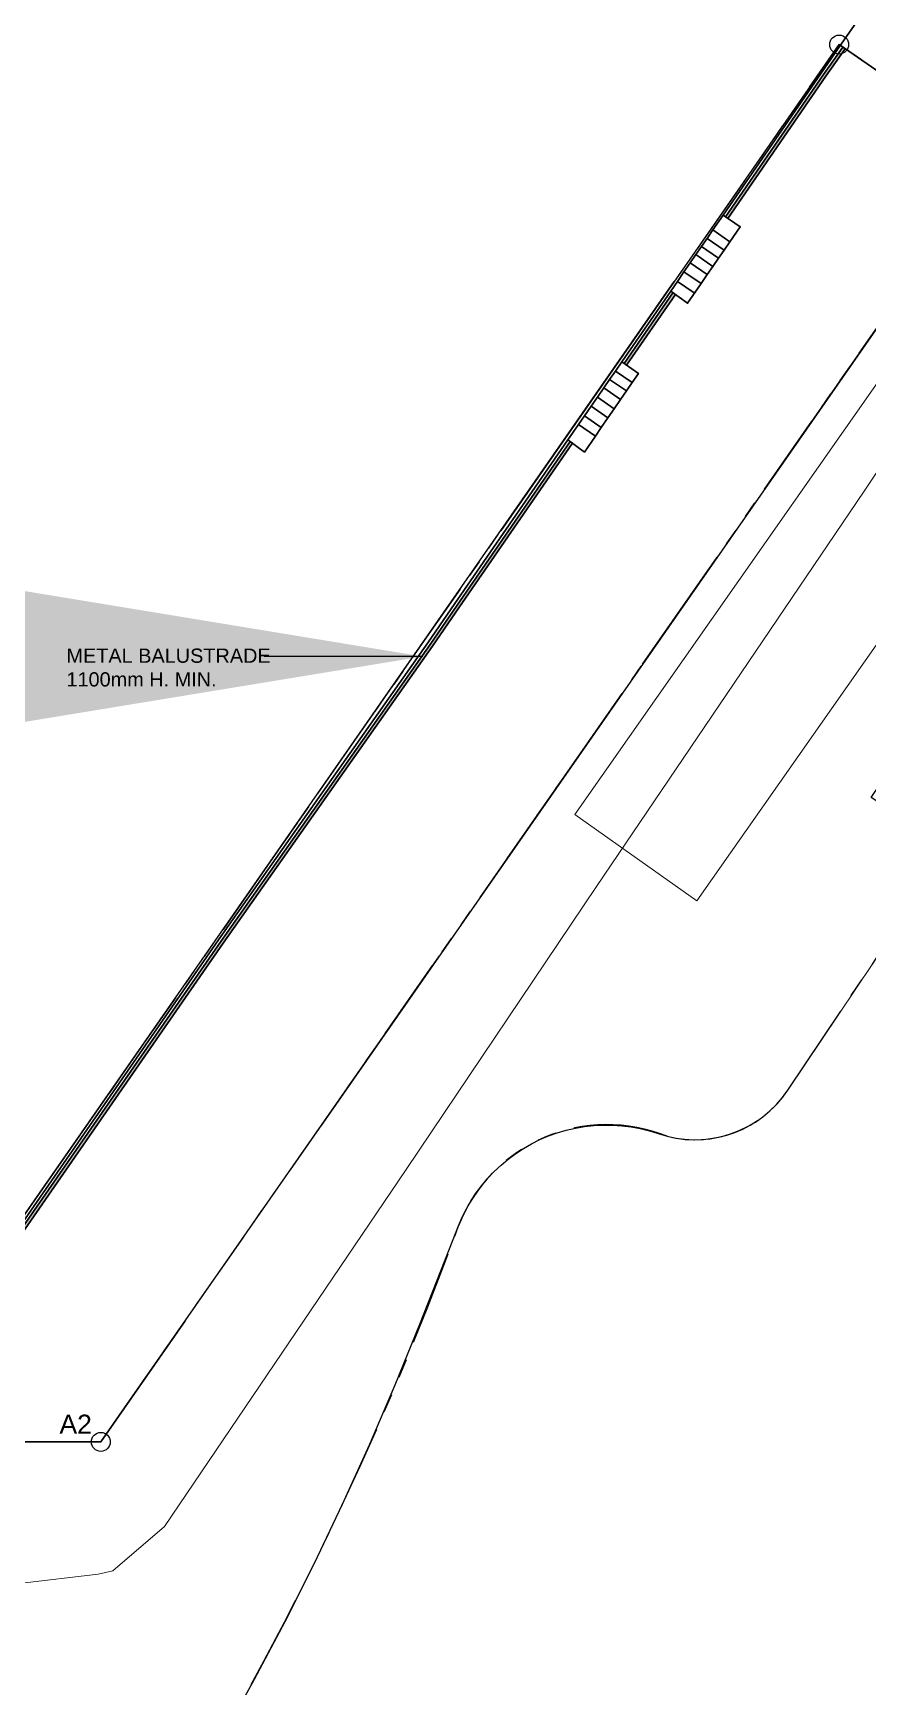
# Model space of a CAD drawing. Header units: millimetres. Extents: x 832508 to 836017, y 816085 to 819654.
# Drawn here: x 834243.8 to 834331.8, y 818226.2 to 818400.7 of the extents above; entities that cross this region are included whole.
import ezdxf

# ---------------------------------------------------------------- set-up
doc = ezdxf.new("R2010")
doc.units = ezdxf.units.MM
doc.header["$LTSCALE"] = 10
doc.linetypes.add('HIDDEN', pattern=[9.525, 6.35, -3.175])
doc.linetypes.add('PHANTOM', pattern=[2.5, 1.25, -0.25, 0.25, -0.25, 0.25, -0.25])
for name, color, linetype in [('+C228', 228, 'Continuous'), ('BLOCK PLAN BOUNDARY(OFF)', 7, 'Continuous'), ('DLN030_2', 1, 'Continuous'), ('DLN040__', 7, 'Continuous'), ('DLN910(1-500)', 7, 'Continuous'), ('DLN914(1-500)', 3, 'PHANTOM'), ('DLN956', 4, 'Continuous'), ('DLN956__', 4, 'Continuous'), ('FENCE', 6, 'FENCELINE3')]:
    doc.layers.add(name, color=color, linetype=linetype)
doc.layers.add('DLN_140', color=1, linetype='Continuous', lineweight=5)
doc.layers.add('DW-TITLE', color=7, linetype='Continuous', lineweight=0)
doc.styles.get("Standard").update_dxf_attribs({"font": 'arial.ttf'})
doc.styles.add('SWIS721 LT', font='swiss.ttf')
doc.linetypes.add('B1_BDYF', pattern='A,2.5,-0.5,[130,ltypeshp.shx,S=0.5,R=0,X=0,Y=0],-0.5', length=3.5)
doc.linetypes.add('FENCELINE3', pattern='A,1.25,-0.25,[130,ltypeshp.shx,S=0.125,R=0,X=0,Y=0],-0.25', length=1.75)
doc.dimstyles.new('ISO-25', dxfattribs={"dimtxt": 2.5, "dimasz": 2.5, "dimexe": 1.25, "dimexo": 0.625, "dimtad": 1, "dimdec": 3, "dimdsep": 46, "dimtxsty": 'Standard', "dimcen": 2.5, "dimadec": 4, "dimazin": 0, "dimtfac": 1, "dimtdec": 3, "dimtmove": 2, "dimatfit": 3, "dimfxl": 0, "dimarcsym": 0})

# ---------------------------------------------------------------- blocks, each defined once
blk = doc.blocks.new('seawall')
at = {"layer": 'DLN956', "linetype": 'Continuous', "lineweight": 30}
for p, q in [((834314.88, 818379.05), (834316.68, 818377.81)), ((834315.5, 818379.94), (834317.29, 818378.7)), ((834313.7, 818377.34), (834315.5, 818376.1)), ((834314.31, 818378.21), (834316.1, 818376.98)), ((834312.45, 818375.52), (834314.25, 818374.28)), ((834313.11, 818376.47), (834314.9, 818375.24)), ((834311.75, 818374.51), (834313.52, 818373.29)), ((834305.22, 818365.05), (834306.98, 818363.84)), ((834303.99, 818363.27), (834305.75, 818362.05)), ((834304.61, 818364.17), (834306.37, 818362.96)), ((834302.66, 818361.34), (834304.43, 818360.13)), ((834303.31, 818362.29), (834305.08, 818361.07)), ((834301.33, 818359.42), (834303.1, 818358.2)), ((834301.96, 818360.33), (834303.73, 818359.11))]:
    blk.add_line(p, q, dxfattribs=at)
at = {"layer": 'DLN956', "linetype": 'Continuous', "lineweight": 30, "flags": 128}
for points in [[(834329.36, 818400), (834352.19, 818432.83), (834367.89, 818455.4), (834416.83, 818525.39)], [(834316.57, 818381.49), (834318.38, 818380.28), (834317.29, 818378.7), (834316.68, 818377.81), (834316.1, 818376.98), (834315.5, 818376.1), (834314.9, 818375.24), (834314.25, 818374.28), (834312.82, 818372.21), (834311.05, 818373.5)], [(834305.9, 818366.03), (834307.64, 818364.8), (834306.98, 818363.84), (834306.37, 818362.96), (834305.75, 818362.05), (834305.08, 818361.07), (834304.43, 818360.13), (834303.73, 818359.11), (834303.1, 818358.2)], [(834303.1, 818358.2), (834301.95, 818356.51), (834300.21, 818357.8)]]:
    blk.add_lwpolyline(points, dxfattribs=at)
at = {"layer": 'DLN956__', "color": 1, "linetype": 'Continuous', "lineweight": 30, "flags": 128}
for points in [[(834301.33, 818359.42), (834301.96, 818360.33), (834302.66, 818361.34), (834303.31, 818362.29), (834303.99, 818363.27), (834304.61, 818364.17), (834305.22, 818365.05), (834305.9, 818366.03), (834311.05, 818373.5), (834311.75, 818374.51), (834312.45, 818375.52), (834313.11, 818376.47), (834313.7, 818377.34), (834314.31, 818378.21), (834314.88, 818379.05), (834315.5, 818379.94), (834316.57, 818381.49), (834326.93, 818396.5), (834329.36, 818400)], [(834238.18, 818272.04), (834240.49, 818272.05), (834263.36, 818305.02), (834285.43, 818336.38), (834287.9, 818339.97), (834300.21, 818357.8), (834301.33, 818359.42)]]:
    blk.add_lwpolyline(points, dxfattribs=at)
at = {"layer": 'DLN956__', "color": 6, "linetype": 'Continuous', "lineweight": 30, "flags": 128}
for points in [[(834316.82, 818381.32), (834327.18, 818396.33), (834329.2, 818399.24)], [(834317.07, 818381.16), (834327.42, 818396.16), (834329.45, 818399.07)], [(834306.14, 818365.86), (834306.14, 818365.86), (834311.29, 818373.32)], [(834306.39, 818365.69), (834306.39, 818365.69), (834311.54, 818373.14)], [(834300.45, 818357.62), (834288.15, 818339.79), (834285.68, 818336.21), (834263.61, 818304.85), (834240.65, 818271.75), (834238.18, 818271.74), (834170.01, 818271.53), (834150, 818271.53), (834093.76, 818271.52)], [(834300.69, 818357.44), (834288.4, 818339.62), (834285.92, 818336.04), (834263.85, 818304.68), (834240.8, 818271.45), (834238.18, 818271.44), (834170.01, 818271.23), (834150, 818271.23), (834093.76, 818271.22)]]:
    blk.add_lwpolyline(points, dxfattribs=at)
blk = doc.blocks.new('Key_Plan')
at = {"layer": 'DW-TITLE', "flags": 128}
blk.add_lwpolyline([(1.138, -0.788), (-1.544, -4.615), (-0.792, -5.147), (1.89, -1.32), (1.138, -0.788)], close=True, dxfattribs=at)

msp = doc.modelspace()

# ---------------------------------------------------------------- hatches: boundary and pattern name
at = {"layer": '+C228'}
h = msp.add_hatch(color=256, dxfattribs=at)
h.dxf.hatch_style = 1
h.paths.add_polyline_path([(834329.4466, 818399.0683), (834327.4229, 818396.1583), (834317.0683, 818381.1581), (834316.8189, 818381.3248), (834327.1763, 818396.3291), (834329.1999, 818399.2391)])
h = msp.add_hatch(color=256, dxfattribs=at)
h.dxf.hatch_style = 1
h.paths.add_polyline_path([(834311.2932, 818373.3201), (834311.5361, 818373.1439), (834306.3917, 818365.6914), (834306.1448, 818365.8618)])
h = msp.add_hatch(color=256, dxfattribs=at)
h.dxf.hatch_style = 1
h.paths.add_polyline_path([(834300.4535, 818357.6171), (834288.1508, 818339.7947), (834285.6758, 818336.2093), (834263.6053, 818304.8477), (834240.6456, 818271.7513), (834238.1789, 818271.7435), (834170.0122, 818271.5301), (834150, 818271.5275), (834093.7615, 818271.5203), (834008.1861, 818271.6471), (834008.1819, 818269.0538), (834011.2263, 818265.2481), (834011.1226, 818262.7452), (834013.3243, 818257.1935), (834011.4812, 818249.939), (834010.1275, 818232.6213), (834010.0232, 818226.3754), (834010.0438, 818226.0902), (834010.0668, 818225.7923), (834010.091, 818225.4941), (834010.1161, 818225.1956), (834010.1418, 818224.8967), (834010.1677, 818224.5977), (834010.1935, 818224.2982), (834010.2189, 818223.9984), (834010.2436, 818223.6983), (834010.2673, 818223.3979), (834010.2895, 818223.0971), (834010.3101, 818222.7959), (834010.3287, 818222.4944), (834010.3448, 818222.1925), (834010.3583, 818221.8902), (834010.3688, 818221.5876), (834010.376, 818221.2851), (834010.3805, 818220.9833), (834010.3834, 818220.6819), (834010.3846, 818220.3803), (834010.3842, 818220.0786), (834010.3822, 818219.7768), (834010.3785, 818219.4749), (834010.3732, 818219.173), (834010.3663, 818218.8711), (834010.3578, 818218.5693), (834010.3476, 818218.2675), (834010.3358, 818217.9657), (834010.3223, 818217.6641), (834010.3073, 818217.3626), (834010.2906, 818217.0613), (834010.2722, 818216.7601), (834010.2523, 818216.4592), (834010.2307, 818216.1585), (834010.2075, 818215.858), (834010.1826, 818215.5575), (834010.1557, 818215.257), (834010.127, 818214.9565), (834010.0964, 818214.6561), (834010.064, 818214.3558), (834010.0297, 818214.0556), (834009.9937, 818213.7557), (834009.9558, 818213.4559), (834009.9161, 818213.1563), (834009.8746, 818212.857), (834009.8314, 818212.558), (834009.7864, 818212.2593), (834009.7397, 818211.961), (834009.6913, 818211.663), (834009.6411, 818211.3655), (834009.5893, 818211.0684), (834009.5359, 818210.7726), (834009.4824, 818210.4774), (834009.4295, 818210.1814), (834009.3766, 818209.8844), (834009.3232, 818209.5864), (834009.2688, 818209.2876), (834009.2129, 818208.9885), (834009.155, 818208.6892), (834009.0945, 818208.3901), (834009.031, 818208.0915), (834008.9638, 818207.7936), (834008.8926, 818207.4967), (834008.8167, 818207.2012), (834008.7356, 818206.9072), (834008.6488, 818206.615), (834008.5558, 818206.3251), (834008.456, 818206.0375), (834008.3484, 818205.7517), (834008.2299, 818205.4676), (834008.0995, 818205.1872), (834007.9586, 818204.9114), (834007.8084, 818204.6403), (834007.6499, 818204.3736), (834007.4841, 818204.1113), (834007.3119, 818203.8533), (834007.1344, 818203.5994), (834006.9525, 818203.3495), (834006.7673, 818203.1036), (834006.5796, 818202.8616), (834006.3906, 818202.6234), (834006.2009, 818202.3887), (834006.0099, 818202.1557), (834005.8174, 818201.9241), (834005.6235, 818201.6936), (834005.4283, 818201.4643), (834005.2319, 818201.2361), (834005.0343, 818201.0089), (834004.8357, 818200.7826), (834004.6361, 818200.5571), (834004.4357, 818200.3325), (834004.2345, 818200.1086), (834004.0327, 818199.8853), (834003.8302, 818199.6627), (834003.6273, 818199.4405), (834003.4239, 818199.2188), (834003.2203, 818198.9974), (834003.0165, 818198.7765), (834002.8124, 818198.5556), (834002.6083, 818198.335), (834002.4043, 818198.1144), (834002.2004, 818197.8938), (834001.9968, 818197.6734), (834001.7935, 818197.4527), (834001.5906, 818197.2319), (834001.3882, 818197.0108), (834001.1863, 818196.7894), (834000.9852, 818196.5676), (834000.7848, 818196.3454), (834000.5853, 818196.1226), (834000.3861, 818195.8988), (834000.187, 818195.6747), (833999.9878, 818195.4505), (833999.7886, 818195.2262), (833999.5894, 818195.0019), (833999.3902, 818194.7776), (833999.1911, 818194.5533), (833998.992, 818194.3289), (833998.7929, 818194.1045), (833998.5938, 818193.8801), (833998.3948, 818193.6557), (833998.1957, 818193.4313), (833997.9967, 818193.2069), (833997.7977, 818192.9824), (833997.5987, 818192.7579), (833997.3997, 818192.5334), (833997.2008, 818192.3089), (833997.0018, 818192.0844), (833996.8029, 818191.8599), (833996.604, 818191.6353), (833996.405, 818191.4108), (833996.2061, 818191.1862), (833996.0073, 818190.9616), (833995.8084, 818190.7371), (833995.6095, 818190.5125), (833995.4107, 818190.2879), (833995.2118, 818190.0632), (833995.013, 818189.8386), (833994.8141, 818189.614), (833994.6153, 818189.3894), (833994.4165, 818189.1647), (833994.2177, 818188.9401), (833994.0188, 818188.7154), (833993.82, 818188.4908), (833993.6212, 818188.2661), (833993.4224, 818188.0414), (833993.2236, 818187.8168), (833993.0248, 818187.5921), (833992.826, 818187.3674), (833992.6272, 818187.1427), (833992.4284, 818186.9181), (833992.2296, 818186.6934), (833992.0308, 818186.4687), (833991.832, 818186.2441), (833991.6332, 818186.0194), (833991.4344, 818185.7947), (833991.2355, 818185.5701), (833991.0367, 818185.3454), (833990.8379, 818185.1208), (833990.639, 818184.8961), (833990.4402, 818184.6715), (833990.2413, 818184.4468), (833990.0425, 818184.2222), (833989.8436, 818183.9976), (833989.6447, 818183.7729), (833989.4458, 818183.5483), (833989.2469, 818183.3237), (833988.8556, 818182.882), (833984.5697, 818177.4297), (833980.5449, 818171.7799), (833976.7911, 818165.9465), (833973.3168, 818159.9424), (833970.1296, 818153.781), (833967.2368, 818147.4762), (833964.6447, 818141.0418), (833962.3588, 818134.4915), (833960.2891, 818127.6726), (833950.2652, 818085.1279), (833950.1975, 818081.6647), (833950.123, 817999.924), (833950.4404, 817900.001), (833950.599, 817850.063), (833959.9543, 817834.2542), (833969.2181, 817820.9178), (833980.5466, 817806.8718), (833992.8344, 817793.6565), (834006.0183, 817781.3349), (834020.0334, 817769.9677), (834034.8049, 817759.615), (834046.3365, 817753.4172), (834052.3324, 817749.9396), (834068.3747, 817749.5804), (834075.4253, 817755.7801), (834080.5509, 817754.78), (834087.6856, 817752.7242), (834095.2944, 817751.9996), (834102.0818, 817751.2118), (834114.311, 817749.8799), (834129.0764, 817749.0327), (834157.3483, 817749.1685), (834176.4243, 817749.2664), (834207.5331, 817749.462), (834225.5339, 817749.5599), (834251.0651, 817749.5599), (834293.6577, 817750.1881), (834306.7184, 817751.6323), (834314.8141, 817753.4037), (834321.5904, 817754.9981), (834328.3331, 817756.4639), (834333.6475, 817766.4039), (834337.5353, 817773.9801), (834341.724, 817781.41), (834347.9026, 817792.1728), (834353.0874, 817801.2461), (834356.2212, 817806.2202), (834356.2537, 817806.2718), (834356.0323, 817806.4833), (834355.9673, 817806.3802), (834352.8301, 817801.4005), (834347.6423, 817792.3219), (834341.4633, 817781.5584), (834337.2711, 817774.1223), (834333.3818, 817766.5431), (834328.1339, 817756.7276), (834321.5241, 817755.2907), (834314.7477, 817753.6963), (834306.6697, 817751.9287), (834293.639, 817750.4878), (834251.0629, 817749.8599), (834225.5331, 817749.8599), (834207.5312, 817749.762), (834176.4226, 817749.5664), (834157.3469, 817749.4685), (834129.0843, 817749.3327), (834114.3358, 817750.1789), (834102.1153, 817751.5099), (834095.3259, 817752.2979), (834087.7418, 817753.0202), (834080.6213, 817755.0719), (834075.338, 817756.1028), (834068.2645, 817749.883), (834052.4162, 817750.2378), (834046.4828, 817753.6791), (834034.9626, 817759.8708), (834020.2142, 817770.2074), (834006.2155, 817781.5613), (833993.0469, 817793.8685), (833980.7734, 817807.0684), (833969.4584, 817821.0978), (833960.2069, 817834.4164), (833950.8988, 817850.1456), (833950.7404, 817900.0019), (833950.423, 817999.9243), (833950.4975, 818081.6616), (833950.5645, 818085.0902), (833960.5789, 818127.5946), (833962.6441, 818134.3984), (833964.9256, 818140.9363), (833967.5124, 818147.3575), (833970.3994, 818153.6495), (833973.58, 818159.7983), (833977.0472, 818165.7901), (833980.7933, 818171.6116), (833984.8099, 818177.2499), (833989.086, 818182.6897), (833989.4715, 818183.1248), (833989.6704, 818183.3495), (833989.8693, 818183.5741), (833990.0682, 818183.7987), (833990.2671, 818184.0233), (833990.466, 818184.248), (833990.6648, 818184.4726), (833990.8637, 818184.6973), (833991.0625, 818184.9219), (833991.2614, 818185.1466), (833991.4602, 818185.3712), (833991.659, 818185.5959), (833991.8578, 818185.8206), (833992.0566, 818186.0453), (833992.2555, 818186.2699), (833992.4543, 818186.4946), (833992.6531, 818186.7193), (833992.8519, 818186.9439), (833993.0507, 818187.1686), (833993.2495, 818187.3933), (833993.4483, 818187.618), (833993.6471, 818187.8426), (833993.8459, 818188.0673), (833994.0447, 818188.2919), (833994.2435, 818188.5166), (833994.4423, 818188.7412), (833994.6411, 818188.9659), (833994.8399, 818189.1905), (833995.0388, 818189.4151), (833995.2376, 818189.6398), (833995.4364, 818189.8644), (833995.6353, 818190.089), (833995.8341, 818190.3136), (833996.033, 818190.5382), (833996.2319, 818190.7628), (833996.4307, 818190.9873), (833996.6296, 818191.2119), (833996.8285, 818191.4364), (833997.0274, 818191.6609), (833997.2263, 818191.8855), (833997.4253, 818192.11), (833997.6242, 818192.3345), (833997.8232, 818192.5589), (833998.0222, 818192.7834), (833998.2212, 818193.0078), (833998.4202, 818193.2323), (833998.6192, 818193.4567), (833998.8182, 818193.6811), (833999.0173, 818193.9054), (833999.2164, 818194.1298), (833999.4155, 818194.3541), (833999.6146, 818194.5784), (833999.8137, 818194.8027), (834000.0129, 818195.027), (834000.2121, 818195.2512), (834000.4113, 818195.4755), (834000.6103, 818195.6994), (834000.809, 818195.9228), (834001.0079, 818196.1449), (834001.2077, 818196.3664), (834001.4083, 818196.5876), (834001.6096, 818196.8084), (834001.8117, 818197.0291), (834002.0143, 818197.2496), (834002.2173, 818197.47), (834002.4207, 818197.6902), (834002.6245, 818197.9107), (834002.8286, 818198.1313), (834003.0328, 818198.352), (834003.237, 818198.5731), (834003.4409, 818198.7942), (834003.6449, 818199.0158), (834003.8486, 818199.2379), (834004.052, 818199.4606), (834004.2549, 818199.6838), (834004.4574, 818199.9077), (834004.6592, 818200.1324), (834004.8604, 818200.3579), (834005.0607, 818200.5842), (834005.2602, 818200.8115), (834005.4588, 818201.0398), (834005.6562, 818201.2692), (834005.8525, 818201.4998), (834006.0476, 818201.7316), (834006.2413, 818201.9648), (834006.4335, 818202.1993), (834006.6248, 818202.4359), (834006.8157, 818202.6765), (834007.0056, 818202.9215), (834007.1936, 818203.171), (834007.3786, 818203.4251), (834007.5596, 818203.684), (834007.7356, 818203.9479), (834007.9057, 818204.2168), (834008.0687, 818204.4909), (834008.2235, 818204.7705), (834008.3692, 818205.0556), (834008.5045, 818205.3466), (834008.6273, 818205.6411), (834008.7381, 818205.9355), (834008.8404, 818206.23), (834008.9355, 818206.5265), (834009.024, 818206.8246), (834009.1066, 818207.124), (834009.1837, 818207.4244), (834009.256, 818207.7256), (834009.324, 818208.0273), (834009.3883, 818208.3292), (834009.4493, 818208.631), (834009.5077, 818208.9324), (834009.5639, 818209.2332), (834009.6185, 818209.5331), (834009.6719, 818209.8317), (834009.7248, 818210.1287), (834009.7776, 818210.4242), (834009.8311, 818210.7193), (834009.8847, 818211.0159), (834009.9368, 818211.3148), (834009.9873, 818211.614), (834010.036, 818211.9137), (834010.083, 818212.2138), (834010.1282, 818212.5142), (834010.1717, 818212.815), (834010.2134, 818213.116), (834010.2533, 818213.4174), (834010.2914, 818213.7189), (834010.3277, 818214.0207), (834010.3622, 818214.3227), (834010.3948, 818214.6248), (834010.4256, 818214.927), (834010.4545, 818215.2293), (834010.4815, 818215.5317), (834010.5066, 818215.834), (834010.5299, 818216.1362), (834010.5516, 818216.4385), (834010.5716, 818216.7411), (834010.5901, 818217.0439), (834010.6068, 818217.3468), (834010.622, 818217.65), (834010.6355, 818217.9532), (834010.6474, 818218.2566), (834010.6576, 818218.56), (834010.6662, 818218.8635), (834010.6732, 818219.167), (834010.6785, 818219.4705), (834010.6822, 818219.7739), (834010.6842, 818220.0774), (834010.6846, 818220.3807), (834010.6834, 818220.6839), (834010.6805, 818220.987), (834010.6759, 818221.2909), (834010.6687, 818221.5963), (834010.6581, 818221.9021), (834010.6445, 818222.2072), (834010.6282, 818222.5116), (834010.6095, 818222.8153), (834010.5888, 818223.1184), (834010.5664, 818223.4207), (834010.5427, 818223.7224), (834010.5179, 818224.0234), (834010.4924, 818224.3238), (834010.4666, 818224.6236), (834010.4407, 818224.9223), (834010.4151, 818225.221), (834010.39, 818225.5188), (834010.3659, 818225.816), (834010.343, 818226.1126), (834010.3234, 818226.3837), (834010.4273, 818232.6071), (834011.7783, 818249.89), (834013.639, 818257.2138), (834011.425, 818262.7965), (834011.5307, 818265.3478), (834008.4821, 818269.1588), (834008.4856, 818271.3467), (834093.7613, 818271.2203), (834150.0001, 818271.2275), (834170.0127, 818271.2301), (834238.1798, 818271.4435), (834240.803, 818271.4518), (834263.8512, 818304.6759), (834285.9219, 818336.0378), (834288.3977, 818339.6243), (834300.6947, 818357.4384)])

# ---------------------------------------------------------------- linework, layer by layer
for points in [[(834329.4466, 818399.0683), (834327.4229, 818396.1583), (834317.0683, 818381.1581), (834316.8189, 818381.3248), (834327.1763, 818396.3291), (834329.1999, 818399.2391)], [(834311.2932, 818373.3201), (834311.5361, 818373.1439), (834306.3917, 818365.6914), (834306.1448, 818365.8618)]]:
    msp.add_lwpolyline(points, close=True, dxfattribs=at)
at = {"layer": '+C228', "lineweight": 30, "flags": 128}
msp.add_lwpolyline([(834093.7613, 818271.2203), (834150.0001, 818271.2275), (834170.0127, 818271.2301), (834238.1798, 818271.4435), (834240.803, 818271.4518), (834263.8512, 818304.6759), (834285.9219, 818336.0378), (834288.3977, 818339.6243), (834300.6947, 818357.4384), (834300.4535, 818357.6171), (834288.1508, 818339.7947), (834285.6758, 818336.2093), (834263.6053, 818304.8477), (834240.6456, 818271.7513), (834238.1789, 818271.7435), (834170.0122, 818271.5301), (834150, 818271.5275), (834093.7615, 818271.5203)], dxfattribs=at)
at = {"layer": 'BLOCK PLAN BOUNDARY(OFF)', "color": 3, "linetype": 'PHANTOM', "ltscale": 0.8}
for p, q in [((834284.5863, 818264.4689), (834287.7151, 818272.4241)), ((834282.0006, 818258.0861), (834284.5863, 818264.4689)), ((834279.2858, 818251.7565), (834282.0006, 818258.0861)), ((834276.4439, 818245.4841), (834279.2858, 818251.7565)), ((834273.4738, 818239.2698), (834276.4439, 818245.4841))]:
    msp.add_line(p, q, dxfattribs=at)
msp.add_lwpolyline([(834214.8651, 818010.6639, -0.2331059), (834183.152, 818006.0653), (834181.6763, 818004.3432, -0.21030904), (834159.0333, 818025.7017), (834160.5504, 818027.4712, -0.2356603), (834163.6013, 818059.6811), (834256.7729, 818209.1734, 0.05104212), (834288.6802, 818274.8767, -0.41748889), (834310.6637, 818284.3085, 0.31787338), (834323.4176, 818289.19), (834338.762, 818312.109, 0.41493582), (834337.9428, 818316.2167), (834332.1909, 818320.0444), (834365.9494, 818370.5048), (834344.0051, 818385.7071)], format="xyb", dxfattribs=at)
msp.add_lwpolyline([(834263.8192, 818221.0075), (834267.1609, 818227.0296), (834270.3795, 818233.1177), (834273.4738, 818239.2698), (834276.4439, 818245.4841), (834279.2858, 818251.7565), (834282.0006, 818258.0861), (834284.5863, 818264.4689), (834287.7151, 818272.4241), (834288.6802, 818274.8767), (834289.0676, 818275.7816), (834289.5072, 818276.6629), (834289.9972, 818277.5165), (834290.5374, 818278.3396), (834291.1249, 818279.1302), (834291.7577, 818279.8843), (834292.434, 818280.601), (834293.1506, 818281.2753), (834293.9057, 818281.9071), (834294.6973, 818282.4937), (834295.5214, 818283.0329), (834296.3751, 818283.5218), (834297.2573, 818283.9605), (834298.1633, 818284.3459), (834299.0899, 818284.6781), (834300.0342, 818284.9551), (834300.9944, 818285.1759), (834301.9654, 818285.3406), (834302.9442, 818285.448), (834303.927, 818285.4973), (834304.9118, 818285.4884), (834305.8946, 818285.4224), (834306.8715, 818285.2982), (834307.8385, 818285.1178), (834308.7947, 818284.8802), (834309.7342, 818284.5864), (834310.6637, 818284.3085), (834311.613, 818284.1074), (834312.5751, 818283.9841), (834313.5442, 818283.9408), (834314.5141, 818283.9772), (834315.4772, 818284.0926), (834316.4285, 818284.2868), (834317.3591, 818284.5579), (834318.266, 818284.9048), (834319.1403, 818285.3248), (834319.9773, 818285.8147), (834320.7718, 818286.3717), (834321.518, 818286.9927), (834322.211, 818287.6719), (834322.8449, 818288.4053), (834323.4176, 818289.19), (834332.3585, 818302.5441)], dxfattribs=at)
at = {"layer": 'DLN910(1-500)'}
for centre in [(834328.819, 818399.503), (834250.936, 818252.057)]:
    msp.add_circle(centre, 1, dxfattribs=at)
at = {"layer": 'DLN914(1-500)', "color": 5, "ltscale": 10}
msp.add_lwpolyline([(834003.513, 818271.667), (834240.006, 818271.909), (834328.819, 818399.503), (834345.544, 818387.917), (834250.936, 818252.057), (834045.337, 818251.946)], dxfattribs=at)
at = {"layer": 'DLN914(1-500)', "color": 6, "ltscale": 0.7}
msp.add_lwpolyline([(834045.337, 818251.946), (834250.936, 818252.057), (834345.544, 818387.917), (834328.819, 818399.503), (834240.006, 818271.909), (834003.513, 818271.667)], dxfattribs=at)
at = {"layer": 'DLN914(1-500)', "color": 3, "ltscale": 5}
msp.add_lwpolyline([(834045.337, 818251.946), (834250.936, 818252.057), (834345.544, 818387.917), (834328.819, 818399.503), (834240.006, 818271.909), (834003.513, 818271.667)], dxfattribs=at)
at = {"layer": 'DLN_140', "color": 6, "linetype": 'HIDDEN', "ltscale": 200}
msp.add_lwpolyline([(834263.8192, 818221.0075), (834267.1609, 818227.0296), (834270.3795, 818233.1177), (834273.4738, 818239.2698), (834276.4439, 818245.4841), (834279.2858, 818251.7565), (834282.0006, 818258.0861), (834284.5863, 818264.4689), (834287.7151, 818272.4241), (834288.6802, 818274.8767), (834289.0676, 818275.7816), (834289.5072, 818276.6629), (834289.9972, 818277.5165), (834290.5374, 818278.3396), (834291.1249, 818279.1302), (834291.7577, 818279.8843), (834292.434, 818280.601), (834293.1506, 818281.2753), (834293.9057, 818281.9071), (834294.6973, 818282.4937), (834295.5214, 818283.0329), (834296.3751, 818283.5218), (834297.2573, 818283.9605), (834298.1633, 818284.3459), (834299.0899, 818284.6781), (834300.0342, 818284.9551), (834300.9944, 818285.1759), (834301.9654, 818285.3406), (834302.9442, 818285.448), (834303.927, 818285.4973), (834304.9118, 818285.4884), (834305.8946, 818285.4224), (834306.8715, 818285.2982), (834307.8385, 818285.1178), (834308.7947, 818284.8802), (834309.7342, 818284.5864), (834310.6637, 818284.3085), (834311.613, 818284.1074), (834312.5751, 818283.9841), (834313.5442, 818283.9408), (834314.5141, 818283.9772), (834315.4772, 818284.0926), (834316.4285, 818284.2868), (834317.3591, 818284.5579), (834318.266, 818284.9048), (834319.1403, 818285.3248), (834319.9773, 818285.8147), (834320.7718, 818286.3717), (834321.518, 818286.9927), (834322.211, 818287.6719), (834322.8449, 818288.4053), (834323.4176, 818289.19), (834332.3585, 818302.5441)], dxfattribs=at)
at = {"layer": 'FENCE', "color": 6, "linetype": 'B1_BDYF', "lineweight": 5, "ltscale": 0.075}
for points in [[(834347.55, 818378.8137), (834345.9693, 818374.1916), (834331.4658, 818352.3809), (834303.224, 818310.6741), (834283.1555, 818280.8179), (834257.6471, 818243.1299), (834252.1949, 818238.4619), (834250.6608, 818238.0989)], [(834250.6608, 818238.0989), (834242.3207, 818237.1356), (834237.7185, 818238.2505), (834226.6802, 818242.9804), (834213.277, 818247.5371)]]:
    msp.add_lwpolyline(points, dxfattribs=at)

# ---------------------------------------------------------------- block references
at = {"xscale": 17.11398530192622, "yscale": 17.11398530192622, "zscale": 17.11398530192622}
msp.add_blockref('Key_Plan', (834327.3597, 818397.2368), dxfattribs=at)
at = {"layer": 'DLN956__'}
msp.add_blockref('seawall', (0, 0), dxfattribs=at)

# ---------------------------------------------------------------- texts
at = {"layer": 'DLN040__', "style": 'SWIS721 LT'}
for s, p in [('METAL BALUSTRADE', (834247.3159, 818334.2707)), ('1100mm H. MIN.', (834247.3159, 818331.7707))]:
    msp.add_text(s, height=1.5, dxfattribs=at).set_placement(p)
at = {"layer": 'DLN910(1-500)', "style": 'SWIS721 LT'}
msp.add_text('A2', height=2, dxfattribs=at).set_placement((834246.5783, 818252.935))

# ---------------------------------------------------------------- leaders
at = {"layer": 'DLN030_2'}
msp.add_leader([(834284.8933, 818334.9348), (834268.1837, 818334.9348)], dimstyle='ISO-25', override={"dimscale": 1000, "dimasz": 1.5, "dimfxl": 15, "dimarcsym": 2}, dxfattribs=at)

doc.saveas('drawing.dxf')
